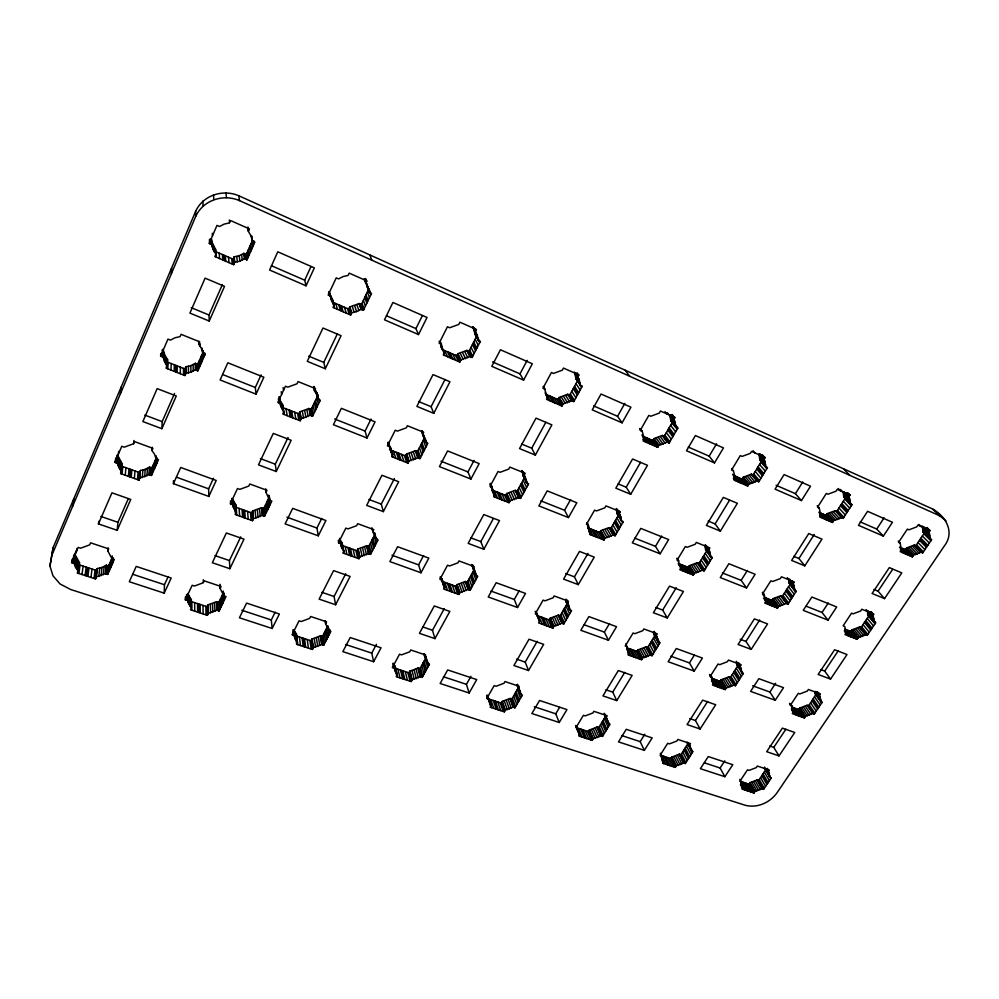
<?xml version="1.0" encoding="UTF-8"?>
<svg xmlns="http://www.w3.org/2000/svg" width="999" height="999" viewBox="0 0 999 999"><rect width="100%" height="100%" fill="white"/><g stroke="black" fill="none" stroke-linecap="round" stroke-linejoin="round"><path stroke-width="1.5" d="M187.288 600.436L187.288 594.817M219.98 584.29L220.155 588.448L223.788 595.791L226.036 596.54L219.143 610.876L216.908 610.139L208.267 613.361L207.355 615.272L190.472 609.79L191.383 607.867L188.137 602.534L187.637 593.518M185.714 599.924L185.727 597.115M186.501 600.187L186.513 594.555M185.414 374.425L185.439 367.857M185.752 373.651L185.777 367.095M185.901 373.314L185.926 366.758L190.871 365.622L195.28 363.336L197.715 364.31L197.827 370.829L195.367 369.855L190.896 372.152L185.901 373.314L184.927 375.537L166.346 368.256L166.596 365.297M187.637 600.561L185.352 599.812L185.364 596.99M820.953 701.598L814.997 693.368L814.997 691.745L820.716 699.887L820.703 701.51L822.289 702.097L814.247 714.048L812.649 713.473L805.356 716.271L804.295 717.869L792.307 713.586L793.381 711.987L791.895 706.006L790.321 703.658M184.927 375.537L185.115 368.619M817.194 505.719L819.255 508.029L820.778 515.097L819.605 516.92L832.417 522.44L833.578 520.616L841.445 517.644L843.144 518.381L851.947 504.72L846.141 498.726M183.479 374.975L183.529 368.406M180.295 373.726L180.382 367.17M850.511 504.095L843.793 497.115L843.106 491.67L849.562 498.501L850.249 503.971L851.947 504.72M177.11 372.477L177.235 365.921M173.426 483.691L180.719 467.482L216.221 480.457L208.841 496.441L173.426 483.691L173.501 480.681M175.662 371.903L175.799 365.359M174.201 371.341L174.363 364.785M865.609 634.74L858.153 637.587L857.03 639.248L850.873 631.518L851.985 629.857L859.365 627.047L865.609 634.74L867.207 635.364L875.636 622.839L874.038 622.202L867.694 614.597L867.544 611.238M171.004 370.08L171.204 363.549M874.038 622.202L873.438 617.27L869.13 611.488M164.198 593.156L171.179 578.034L136.214 566.408L129.308 581.73L164.198 593.156L164.46 584.727L168.219 576.548M166.346 368.256L167.32 365.996L167.557 359.503L164.872 355.332L163.424 350.699L162.188 350.199M167.807 368.831L168.032 362.3L184.952 368.968L185.926 366.758M171.391 273.689L171.591 268.069M166.833 367.132L166.933 364.523M167.308 362.45L167.557 359.503M167.32 365.996L165.822 363.973L166.071 357.492M898.238 541.096L900.174 543.106L901.398 549.875L900.224 551.635L912.312 556.843L913.486 555.082L921.103 552.197L922.714 552.884L931.555 539.747L924.287 532.629M161.888 428.696L176.274 395.991L157.155 388.623L142.857 421.566L161.888 428.696L162.175 421.615L174.55 393.444M165.822 363.973L164.61 361.8L164.872 355.332M164.61 361.8L163.137 357.118L163.424 350.699M163.711 359.503L163.986 353.059M162.45 351.885L162.575 349.338M162.75 356.968L163.037 350.537M156.731 463.636L157.005 457.729M161.888 356.618L162.063 352.772M929.957 539.035L922.939 532.042L922.439 526.835L929.47 533.803L929.957 539.035L931.555 539.747M154.97 467.594L155.345 460.177M163.137 357.118L160.627 356.131L160.752 353.559M155.519 466.358L156.194 455.831M161.014 356.281L161.139 353.708M154.42 468.831L154.795 461.401M153.222 471.553L153.609 464.085M151.099 475.362L151.498 467.869M120.929 470.579L120.629 473.576L138.923 480.119L139.848 478.009L149.051 474.625L151.473 475.499L151.873 468.007L155.881 458.953M152.023 474.263L152.422 466.783M150.262 475.062L150.674 467.569M151.473 475.499L158.491 459.665L156.056 458.778L154.608 454.408L151.96 450.487L152.26 447.24M149.051 474.625L149.475 467.132L151.873 468.007M149.425 474.762L149.85 467.27M146.965 475.861L147.415 468.356L149.475 467.132M144.718 476.848L145.192 469.33L147.415 468.356M142.333 477.572L142.845 470.042L145.192 469.33M139.385 479.058L139.922 471.528M139.698 478.334L140.384 470.479L142.845 470.042M138.923 480.119L140.384 470.479M139.061 479.782L139.61 472.24M137.5 479.607L138.062 472.065M134.365 478.484L134.965 470.954M120.629 473.576L121.553 471.453L118.844 467.557L117.333 463.199L114.86 462.312L121.778 446.253L124.263 447.165L133.579 443.743L133.978 440.509M131.231 477.372L131.856 469.83M129.795 476.86L130.444 469.33M128.371 476.348L129.033 468.818M125.225 475.224L125.924 467.694M122.065 474.1L122.802 466.583M98.776 521.266L98.451 523.926L117.183 530.307L117.944 522.315L128.334 498.651M77.997 569.942L77.46 573.051L95.467 578.908L96.341 576.91L105.295 573.588L107.692 574.375L114.311 559.403L111.913 558.616L112.188 555.869M111.513 565.734L112.338 557.454L108.554 566.021L107.692 574.375M121.091 472.515L121.841 465.01M121.416 471.79L122.153 464.298M112.65 563.161L113.199 557.654M121.553 471.453L122.29 463.961L117.732 455.631L116.945 463.061M120.055 469.58L120.817 462.1M110.477 568.081L111.314 559.777M110.989 566.908L111.826 558.616M118.844 467.557L119.605 460.102M108.204 573.214L109.066 564.86M109.341 570.641L110.19 562.325M106.493 573.988L107.368 565.634M117.919 465.422L118.706 457.979M107.318 574.25L108.179 565.896M105.295 573.588L106.194 565.247L108.554 566.021M111.913 558.616L107.78 550.899L108.217 547.864M105.669 573.713L106.556 565.359M117.333 463.199L118.119 455.781M118.307 454.308L118.619 451.361M116.096 462.762L116.895 455.332M115.247 462.45L115.734 457.992M103.272 574.787L104.183 566.421L106.194 565.247M101.086 575.749L102.023 567.382L104.183 566.421M120.355 393.918L121.129 387.113M98.764 576.46L99.725 568.081L102.023 567.382M95.467 578.908L96.453 570.504L97.328 568.518L99.725 568.081M95.604 578.596L96.591 570.192M95.904 577.909L97.19 568.831M96.341 576.91L97.328 568.518M94.056 578.446L95.08 570.042M90.984 577.447L92.02 569.043M87.887 576.448L88.973 568.044M86.488 575.986L87.575 567.594M85.077 575.536L86.189 567.132M81.98 574.525L83.129 566.133M77.897 572.052L79.083 563.673M78.197 571.366L79.52 562.674L75.312 555.057L74.113 554.657M78.871 573.513L80.057 565.134M78.397 567.157L78.796 564.36M77.46 573.051L78.334 571.053L76.836 569.305L78.047 560.951M76.836 569.305L75.612 567.432L76.836 559.09M75.412 553.821L75.824 551.073M75.612 567.432L74.076 563.374L75.312 555.057M76.536 551.211L76.948 548.463M74.688 565.446L75.924 557.117M72.865 562.974L73.689 556.031M74.388 556.181L74.8 553.434M73.701 563.249L74.937 554.932M74.076 563.374L71.641 562.574L72.065 559.802M72.028 562.699L72.652 558.541M72.465 506.743L73.751 498.888M49.95 566.033L53.159 547.464L195.629 211.376C202.959 195.217 222.927 188.873 238.848 195.792L932.454 508.928C945.653 516.083 955.044 532.092 944.505 545.716L776.71 793.231C769.617 802.771 757.167 808.303 745.404 805.319L70.654 589.51L60.102 583.99L52.984 575.811L49.95 566.033L53.159 547.464M51.661 555.744L195.717 216.383C203.159 200.05 223.351 193.631 239.473 200.612L939.609 515.759L946.016 520.854M71.641 562.574L78.184 547.402L80.619 548.214L89.698 544.855L90.584 542.819L108.679 548.876L107.78 550.899M160.627 356.131L167.957 339.098L170.479 340.11L175 337.774L180.07 336.626L181.069 334.328L199.738 341.87L198.739 344.143L201.386 348.389L202.785 353.059L205.257 354.058L197.827 370.829M79.52 562.674L78.659 564.672L96.453 570.504M122.29 463.961L121.379 466.071L139.46 472.564M210.19 238.736L211.451 239.285C211.838 244.942 217.245 248.564 215.709 254.52M98.451 523.926L111.95 492.819L130.769 499.425L117.183 530.307M133.579 443.743L134.515 441.583L152.897 448.339L151.96 450.487M215.534 248.763L215.871 254.146L214.835 256.531L233.704 264.66L234.74 262.287L234.191 256.843L239.261 255.719L243.806 253.359L246.278 254.445L246.978 259.852L244.468 258.766L239.872 261.151L234.74 262.287M233.704 264.66L233.167 259.191L234.191 256.843M209.253 321.054L224.513 286.363L205.082 278.147L189.922 313.099L209.253 321.054L209.003 315.01L222.278 284.79M246.978 259.852L254.857 242.045L252.347 240.946L250.999 235.914L248.364 231.331L249.425 228.921L230.457 220.517L229.408 222.952L224.201 224.088L219.543 226.511L216.983 225.387L209.178 243.469L211.738 244.568L213.162 249.6L215.871 254.146M197.715 364.31L203.209 351.86M246.278 254.445L252.11 241.246L252.872 246.516M208.841 496.441L208.616 488.836L213.486 478.271M256.056 394.155L263.861 377.235L227.834 362.787L220.117 379.957L256.056 394.155L255.294 387.487L261.089 374.912M306.069 285.814L314.348 267.882L277.784 251.798L269.593 270.005L306.069 285.814L304.707 280.195L310.989 266.546M185.352 599.812L192.17 585.277L194.455 586.038L203.209 582.779L204.133 580.831L221.079 586.5L220.155 588.448M191.209 599.675L188.137 594.08L188.137 602.534M253.446 518.681L262.312 515.384L264.585 516.208L263.761 508.516L261.513 507.704L252.735 510.951L253.446 518.681L252.485 520.691L235.364 514.572L236.326 512.549L233.104 506.818L232.617 499.163L235.801 504.845L235.839 513.561M282.255 406.069L282.754 405.007L280.369 401.049L279.158 396.653L280.644 405.644L283.816 411.8L282.804 413.948L300.162 420.754L301.174 418.618L299.925 411.788L308.941 408.479L311.213 409.378L312.587 416.183L310.289 415.272L301.174 418.618M329.333 292.794L332.43 299.375L333.928 305.507M332.43 299.375L334.103 305.145L333.029 307.43L350.624 314.997L351.698 312.737L349.837 306.905L359.091 303.534L361.401 304.533L363.386 310.339L361.051 309.328L359.091 303.534M207.355 615.272L207.155 606.755L208.054 604.857L216.608 601.673L218.818 602.397L219.143 610.876M252.735 510.951L251.785 512.949L234.852 506.868M300.162 420.754L298.926 413.898L299.925 411.788M350.624 314.997L348.776 309.141L349.837 306.905M229.882 568.718L243.993 539.16L226.361 532.979L212.337 562.737L229.882 568.718L229.433 560.576L240.734 536.85M276.261 471.528L291.171 440.284L273.301 433.391L258.466 464.86L276.261 471.528L275.299 464.21L288.037 437.475M325.312 368.756L341.084 335.689L322.977 328.022L307.267 361.338L325.312 368.756L323.776 362.387L337.412 333.728M264.585 516.208L271.853 501.061L269.58 500.237L265.996 492.357L266.983 490.309L249.787 483.978L248.813 486.051L239.822 489.373L237.5 488.523L230.307 503.871L232.63 504.707L233.104 506.818M312.587 416.183L320.279 400.174L317.969 399.25L316.82 394.805L314.46 390.784L315.497 388.623L298.064 381.581L297.04 383.766L287.799 387.15L285.452 386.213L277.834 402.447L280.182 403.371L280.644 405.644M363.386 310.339L371.528 293.369L369.193 292.345L368.094 287.587L365.771 283.254L366.858 280.956L349.2 273.127L348.102 275.437L343.132 276.561L338.611 278.896L336.226 277.847L328.159 295.055L330.544 296.091L331.705 300.849L334.103 305.145M218.818 602.397L222.752 594.193L223.127 602.597M263.761 508.516L269.143 497.265M311.213 409.378L318.219 394.755M361.401 304.533L368.806 289.061L370.891 294.705M272.165 628.496L279.383 613.998L246.578 603.096L239.423 617.782L272.165 628.496L271.303 619.979L275.2 612.125M318.306 535.826L325.924 520.529L292.682 508.379L285.127 523.888L318.306 535.826L316.933 528.046L321.728 518.394M367.02 437.999L375.062 421.84L341.383 408.329L333.404 424.712L367.02 437.999L365.085 431.068L371.041 419.056M418.519 334.565L384.478 319.805L392.919 302.46L427.035 317.47L418.519 334.565L415.946 328.596L422.415 315.559M313.336 647.589L321.69 644.455L323.788 645.142L322.415 636.575L320.329 635.888L312.063 638.998L313.336 647.589L312.387 649.425L296.528 644.268L297.465 642.419L295.279 639.148L294.181 630.581L296.353 633.841L297.327 642.707M341.72 544.143L342.207 543.181L340.047 539.685L341.658 547.527L343.831 551.036L342.844 552.984L358.903 558.716L359.89 556.793L358.104 548.913L366.583 545.754L368.693 546.515L370.579 554.358L368.456 553.596L359.89 556.793M390.035 448.601L390.547 447.589L388.424 443.831M441.058 347.714L441.608 346.641L444.43 352.747L443.331 354.92L459.777 362L460.876 359.84L457.879 353.683L466.808 350.399L468.968 351.348L472.077 357.467L480.419 341.283L478.234 340.322L475.037 334.353L473.301 327.772L477.372 335.801L478.234 340.322M390.547 447.589L392.744 454.62L391.708 456.68L407.954 463.049L409.003 461.014L406.643 453.946L415.334 450.724L417.47 451.573L419.942 458.603L417.782 457.754L415.334 450.724M312.387 649.425L311.139 640.809L312.063 638.998M358.903 558.716L357.13 550.824L358.104 548.913M407.954 463.049L405.606 455.969L406.643 453.946M459.777 362L456.793 355.819L457.879 353.683M335.602 604.757L350.137 576.411L333.591 570.616L319.131 599.138L335.602 604.757L334.078 596.49L345.716 573.726M383.354 511.625L398.688 481.73L381.955 475.274L366.683 505.382L383.354 511.625L381.293 504.12L394.393 478.521M433.766 413.336L416.895 406.393L433.029 374.575L449.975 381.743L433.766 413.336L431.106 406.693L445.03 379.47M323.788 645.142L330.881 631.38L328.771 630.681L325.599 623.676L326.548 621.815L310.627 616.483L309.678 618.356L301.223 621.528L299.076 620.804L292.045 634.74L294.181 635.451L295.279 639.148M370.579 554.358L378.059 539.86L375.924 539.073L372.814 531.58L373.826 529.62L357.704 523.688L356.705 525.661L348.039 528.883L345.866 528.096L338.449 542.794L340.609 543.568L341.658 547.527M419.942 458.603L427.834 443.294L425.674 442.432L422.652 434.39L423.713 432.317L407.405 425.736L406.343 427.822L397.452 431.106L395.242 430.232L387.412 445.754L389.61 446.615L392.744 454.62M476.486 333.678L475.312 331.693L476.436 329.508L459.94 322.19L458.816 324.4L449.675 327.759L447.452 326.773L439.16 343.194L441.383 344.156L442.32 348.676L444.43 352.747M322.415 636.575L327.672 626.348L329.108 634.827M368.693 546.515L374.225 535.739L376.186 543.493M417.47 451.573L424.65 437.587L427.222 444.493M468.968 351.348L476.56 336.563L479.77 342.545M373.626 661.713L381.044 647.789L350.199 637.537L342.832 651.635L373.626 661.713L371.778 653.121L376.448 644.318M421.004 572.777L428.821 558.116L397.614 546.715L389.86 561.575L421.004 572.777L418.618 564.872L423.539 555.606M470.929 479.058L439.435 466.608L447.614 450.936L479.17 463.586L470.929 479.058L467.957 471.915L474.063 460.414M523.626 380.132L491.783 366.333L500.437 349.762L532.33 363.798L523.626 380.132L520.004 373.863L527.16 360.377M396.74 675.799L394.056 664.772L395.154 666.258L397.44 677.06M441.658 580.119L442.157 579.183L441.071 577.584M395.154 666.258L397.227 674.912L396.266 676.685L411.188 681.543L412.15 679.77L409.952 671.116L417.957 668.094L419.917 668.743L422.215 677.372L420.229 676.723L412.15 679.77M442.157 579.183L444.755 587.175L443.743 589.035L458.841 594.43L459.852 592.582L457.105 584.577L465.297 581.505L467.282 582.217L470.129 590.184L468.131 589.472L459.852 592.582M490.796 485.589L494.83 494.755L493.756 496.715L509.003 502.697L510.077 500.749L518.556 497.577L520.579 498.389L528.646 483.716L526.61 482.904L523.101 475.799L522.365 471.803M543.518 386.576L547.639 397.265L546.515 399.338L561.913 405.969L563.049 403.908L571.74 400.686L573.788 401.573L582.292 386.089L580.244 385.189L578.808 378.883L574.425 372.053M411.188 681.543L409.003 672.864L409.952 671.116M458.841 594.43L456.106 586.413L457.105 584.577M509.003 502.697L505.694 495.429L506.743 493.481L515.134 490.359L517.145 491.146L520.579 498.389M561.913 405.969L557.942 399.525L559.053 397.477L567.669 394.293L569.692 395.179L573.788 401.573M434.952 638.623L449.837 611.413L434.29 605.956L419.455 633.341L434.952 638.623L432.492 630.269L444.268 608.666M483.841 549.263L468.181 543.394L483.803 514.547L499.512 520.591L483.841 549.263L480.819 541.595L493.356 518.581M535.352 455.094L519.53 448.588L536.026 418.144L551.885 424.862L535.352 455.094L531.718 448.214L545.816 422.327M422.215 677.372L429.483 664.148L427.497 663.486L424.725 656.793L425.699 655.007L410.726 649.987L409.752 651.798L401.573 654.869L399.55 654.195L392.332 667.594L394.355 668.244L397.227 674.912M577.759 377.01L578.908 374.912L563.461 368.069L562.312 370.179L553.508 373.426L551.423 372.515L542.957 388.211L545.042 389.111M419.917 668.743L425.299 658.903L427.659 667.469M467.282 582.217L474.25 569.492M517.145 491.146L525.112 476.61M569.692 395.179L578.084 379.832M470.129 590.184L477.772 576.273L475.774 575.536L471.628 564.485M469.155 692.994L476.735 679.595L447.677 669.942L440.147 683.491L469.155 692.994L466.433 684.34L470.929 676.36M517.532 607.517L488.236 596.977L496.166 582.717L525.511 593.431L517.532 607.517L514.273 599.487L519.28 590.596M568.443 517.582L538.861 505.894L547.215 490.871L576.835 502.759L568.443 517.582L564.572 510.264L570.604 499.575M622.09 422.827L592.232 409.877L601.048 394.031L630.943 407.192L622.09 422.827L617.557 416.308L624.837 403.384M488.136 697.09L491.196 705.519L490.209 707.23L504.295 711.8L505.269 710.102L513.099 707.13L514.972 707.742L522.377 695.017L520.504 694.392L517.032 685.139M535.826 611.563L539.685 621.153L538.648 622.951L552.859 628.034L553.896 626.248L561.9 623.226L563.786 623.9L571.578 610.526L569.68 609.84L565.759 600.049L569.68 609.84M587.637 526.548L590.684 532.43L589.597 534.328L603.933 539.947L605.019 538.074L613.211 534.989L615.122 535.739L623.314 521.678L621.403 520.904L617.045 513.636L616.483 509.815L620.841 517.07L621.403 520.904M504.295 711.8L501.273 703.084L502.247 701.398L509.989 698.463L511.85 699.075L514.972 707.742M552.859 628.034L549.288 619.917L550.312 618.144L558.241 615.159L560.114 615.834L563.786 623.9M603.933 539.947L599.762 532.517L600.836 530.656L608.953 527.609L610.839 528.359L615.122 535.739M669.155 442.932L667.245 442.107L658.841 445.242L657.692 447.215L652.859 440.534L653.995 438.586L662.312 435.477L664.21 436.313L669.155 442.932L677.797 428.109L675.262 424.862M528.508 670.516L513.898 665.534L529.033 639.21L543.668 644.343L528.508 670.516L525.212 662.087L537.212 641.308M578.296 584.627L563.573 579.12L579.482 551.423L594.255 557.117L578.296 584.627L574.437 576.848L587.949 553.446M630.694 494.28L615.834 488.174L632.592 459.003L647.489 465.309L630.694 494.28L626.198 487.212L640.521 462.4M511.85 699.075L519.093 686.276L504.97 681.543L503.983 683.279L496.066 686.276L494.155 685.639L486.788 698.513L488.698 699.138L491.196 705.519M560.114 615.834L567.207 603.596L570.966 611.575M610.839 528.359L618.294 515.496M664.21 436.313L672.739 421.603L670.829 420.766L669.68 414.81L674.712 421.253L675.873 427.26L677.797 428.109M674.712 421.253L673.776 419.468L674.949 417.457L660.451 411.039L659.29 413.062L650.786 416.233L648.838 415.372L640.234 430.394L642.182 431.243L644.38 438.998L643.244 440.996L657.692 447.215M559.24 722.489L531.868 713.523L539.547 700.474L566.957 709.59L559.24 722.489L555.756 713.798L559.565 707.392M608.441 640.234L580.831 630.294L588.898 616.595L616.545 626.698L608.441 640.234L604.395 632.117L609.49 623.576M660.139 553.808L632.305 542.819L640.784 528.396L668.656 539.572L660.139 553.808L655.469 546.353L661.588 536.076M714.522 462.899L686.475 450.736L695.404 435.564L723.476 447.914L714.522 462.899L709.178 456.168L716.558 443.781M576.735 726.922L579.87 734.402L578.871 736.038L592.17 740.371L593.169 738.736L600.749 735.838L602.522 736.413L610.039 724.15L608.279 723.563L604.632 715.047M627.022 649.1L629.133 653.184L628.084 654.907L641.483 659.69L642.532 657.979L650.287 655.032L652.072 655.681L659.964 642.807L658.179 642.157L653.696 634.115L653.583 632.355L658.079 640.396L658.179 642.157M677.297 558.453L680.868 567.882L679.757 569.705L693.269 574.999L694.367 573.201L702.297 570.204L704.095 570.904L712.387 557.392L710.601 556.668L709.577 551.286L705.319 544.792M731.593 468.543L733.416 470.804L735.264 478.196L734.103 480.107L747.689 485.964L748.85 484.065L756.98 481.019L758.778 481.793L767.507 467.582L765.709 466.783L759.914 460.089L759.003 454.395L764.797 461.051L765.709 466.783M606.118 715.534L598.676 727.722L596.915 727.147L589.41 730.007L588.423 731.63L578.533 728.396L582.205 737.125M641.483 659.69L637.175 651.51L638.211 649.812L645.891 646.902L647.664 647.539L652.072 655.681M693.269 574.999L688.348 567.444L689.435 565.646L697.29 562.687L699.063 563.386L706.618 551.023M747.689 485.964L742.107 479.095L743.256 477.222L751.298 474.2L753.084 474.987L761.7 460.876M616.745 700.586L602.959 695.891L618.331 670.554L632.142 675.399L616.745 700.586L612.724 692.12L624.737 672.377M667.27 617.944L653.383 612.749L669.53 586.138L683.441 591.495L667.27 617.944L662.662 610.077L676.248 587.749M720.354 531.131L706.368 525.387L723.338 497.39L737.362 503.321L720.354 531.131L715.109 523.913L729.495 500.262M647.664 647.539L654.857 635.764M708.728 549.7L709.839 547.877L696.315 542.407L695.204 544.255L687.175 547.277L685.339 546.54L677.072 560.227L678.895 560.951M764.797 461.051L763.96 459.353L765.134 457.43L751.523 451.398L750.349 453.334L742.12 456.406L740.284 455.594L731.58 470.005L733.416 470.804M644.355 750.349L618.481 741.882L626.261 729.307L652.172 737.924L644.355 750.349L640.184 741.645L644.817 734.24M694.205 671.091L668.144 661.713L676.311 648.526L702.409 658.054L694.205 671.091L689.46 662.924L694.33 655.157M746.515 587.936L720.279 577.572L728.858 563.723L755.119 574.25L746.515 587.936L741.146 580.369L747.339 570.491M801.448 500.586L775.062 489.148L784.09 474.575L810.501 486.201L801.448 500.586L795.416 493.681L802.734 482.005M660.601 755.456L663.686 761.7L662.674 763.286L675.249 767.369L676.261 765.796L683.616 762.974L685.289 763.523L692.906 751.698L691.233 751.136L688.311 742.544M713.561 683.403L712.499 685.077L725.162 689.597L726.223 687.949L733.741 685.077L735.426 685.676L743.406 673.276L741.72 672.664L740.034 666.408L741.121 664.735L728.433 660.064L727.359 661.75L719.755 664.647L718.044 664.023L710.089 676.56L711.788 677.172L713.561 683.403L711.463 679.894M762.637 592.494L764.21 594.667L765.858 601.298L764.747 603.046L777.484 608.041L778.596 606.306L786.288 603.396L787.974 604.058L796.353 591.058L794.667 590.372L793.868 585.227L789.809 579.432M675.249 767.369L670.853 758.628L671.852 757.067L679.145 754.27L680.806 754.819L685.289 763.523M725.162 689.597L720.204 681.368L721.241 679.72L728.696 676.885L730.369 677.484L735.426 685.676M777.484 608.041L771.915 600.387L773.014 598.663L780.631 595.779L782.304 596.44L787.974 604.058M832.417 522.44L826.173 515.422L827.322 513.611L835.114 510.676L836.8 511.413L843.144 518.381M700.124 729.008L687.087 724.562L702.647 700.149L715.696 704.732L700.124 729.008L695.441 720.516L707.604 701.473M751.211 649.387L738.099 644.48L754.42 618.856L767.557 623.925L751.211 649.387L745.953 641.433L759.677 619.942M804.819 565.846L791.633 560.427L808.765 533.528L821.977 539.123L804.819 565.846L798.913 558.503L814.247 534.502M680.806 754.819L687.749 743.98M730.369 677.484L737.637 666.146M782.304 596.44L790.584 583.528L788.898 582.854L788.623 579.358M836.8 511.413L845.491 497.852M793.106 583.716L794.23 581.955L781.468 576.798L780.344 578.571L772.564 581.518L770.841 580.831L762.487 593.993L764.21 594.667M849.562 498.501L848.813 496.878L849.999 495.029L848.151 493.081M724.887 776.71L700.386 768.693L708.266 756.568L732.791 764.722L724.887 776.71L720.104 768.006L724.799 760.851M775.249 700.262L750.611 691.383L758.865 678.683L783.528 687.687L775.249 700.262L769.892 692.045L775.624 683.304M828.009 620.142L803.246 610.352L811.9 597.027L836.687 606.967L828.009 620.142L822.04 612.474L828.283 602.971M883.366 536.101L858.478 525.312L867.569 511.313L892.469 522.277L883.366 536.101L876.722 529.058L884.078 517.832M743.031 787.537L742.007 789.073L753.933 792.944L754.944 791.42L762.087 788.673L763.673 789.185L771.365 777.771L769.779 777.234L768.256 771.578L769.292 770.042L757.354 766.046L756.318 767.594L749.1 770.366L747.489 769.829L739.822 781.38L741.433 781.905L743.031 787.537L740.883 783.79M872.751 615.821L873.888 614.123L861.837 609.253L860.701 610.963L853.158 613.836L851.535 613.174L843.119 625.849L844.742 626.498L846.116 632.854L844.992 634.527L857.03 639.248M753.933 792.944L748.95 784.215L749.962 782.692L757.042 779.969L758.616 780.494L763.673 789.185M804.295 717.869L798.75 709.602L799.812 708.029L807.042 705.257L808.616 705.818L814.247 714.048M912.312 556.843L905.494 549.7L906.655 547.964L914.197 545.092L915.796 545.791L924.525 532.742L922.939 532.042M779.02 755.906L766.683 751.698L782.379 728.134L794.742 732.467L779.02 755.906L773.763 747.389L785.851 729.282M830.544 679.095L818.144 674.45L834.59 649.762L847.015 654.545L830.544 679.095L824.699 671.091L838.411 650.561M884.54 598.613L872.09 593.493L889.335 567.607L901.797 572.889L884.54 598.613L878.046 591.171L892.544 569.455M758.616 780.494L765.621 770.029M808.616 705.818L816.32 693.855M867.207 635.364L860.951 627.672L869.292 615.234L867.694 614.597M929.47 533.803L928.808 532.255L929.994 530.481L926.985 527.497M351.698 312.737L356.606 311.613L361.051 309.328M460.876 359.84L469.892 356.518L472.077 357.467M409.003 461.014L417.782 457.754M207.155 606.755L191.758 601.71L191.796 610.227M296.666 636.076L311.139 640.809M395.367 668.406L409.003 672.864M488.411 698.875L501.273 703.084M661.5 755.569L670.853 758.628M748.95 784.215L742.12 781.967L747.052 790.709M579.87 734.402L577.697 728.283L575.911 727.697L583.404 715.296L585.202 715.896L592.869 712.974L593.881 711.313L607.205 715.771L606.193 717.432L608.279 723.563M132.817 574.3L164.46 584.727M241.833 610.252L271.303 619.979M345.642 644.492L371.778 653.121M443.431 676.748L466.433 684.34M534.315 706.73L555.756 713.798M621.64 735.526L640.184 741.645M704.37 762.824L720.104 768.006M517.32 685.814L518.244 686.126M686.937 742.594L692.319 752.622M764.622 767.082L764.647 768.606L765.971 769.055M100.862 516.446L117.944 522.315M214.972 555.606L229.433 560.576M321.853 592.295L334.078 596.49M422.727 626.91L432.492 630.269M516.533 659.115L525.212 662.087M605.881 689.772L612.724 692.12M689.697 718.543L695.441 720.516M769.68 745.991L773.763 747.389M539.685 621.153L537.275 614.36L535.352 613.661L543.094 600.124L545.017 600.824L553.121 597.777L554.17 595.953L568.419 601.198L567.37 603.009L569.505 607.991M629.133 653.184L627.06 646.678L625.249 646.028L633.116 633.004L634.927 633.666L642.769 630.694L643.831 628.945L657.267 633.878L656.206 635.626L658.079 640.396M791.895 706.006L790.271 705.419L798.301 693.331L799.924 693.918L807.292 691.096L808.378 689.472L820.379 693.893L819.292 695.504L820.716 699.887M341.233 545.117L357.13 550.824M442.332 581.455L456.106 586.413M549.288 619.917L538.736 616.121L542.22 624.225M637.175 651.51L627.222 647.939L631.443 656.106M720.204 681.368L712.949 678.758L717.856 686.987M798.75 709.602L791.882 707.142L797.377 715.396M176.511 477.21L208.616 488.836M286.95 517.195L316.933 528.046M391.983 555.219L418.618 564.872M491.033 591.083L514.273 599.487M584.215 624.825L604.395 632.117M670.791 656.168L689.46 662.924M752.634 685.789L769.892 692.045M473.164 567.794L472.602 565.771M565.933 601.873L566.87 602.222M653.696 634.115L654.582 634.44M741.67 670.978L736.538 662.874L736.85 664.66M737.999 665.084L742.557 672.976M814.997 693.368L821.503 701.798M144.818 415.084L162.175 421.615M260.414 458.603L275.299 464.21M368.918 499.463L381.293 504.12M470.941 537.887L480.819 541.595M565.671 573.551L574.437 576.848M655.781 607.479L662.662 610.077M740.172 639.26L745.953 641.433M820.604 669.542L824.699 671.091M281.755 407.13L298.926 413.898M389.523 449.625L405.606 455.969M505.694 495.429L491.77 489.935L494.955 497.19M599.762 532.517L589.11 528.321L593.194 535.739M678.309 563.486L688.348 567.444M771.915 600.387L764.61 597.514L770.142 605.157M850.873 631.518L844.904 629.17L851.023 636.9M492.919 491.158L492.12 487.137L490.059 486.326L498.076 471.466L500.137 472.29L508.728 469.093L509.815 467.095L525.112 473.264L524.025 475.249L526.61 482.904M590.684 532.43L588.374 525.174L586.438 524.413L594.592 510.152L596.528 510.939L604.832 507.829L605.931 505.906L620.304 511.713L619.193 513.611L620.841 517.07M859.365 627.047L860.951 627.672M222.59 374.5L255.294 387.487M334.715 419.006L365.085 431.068M441.021 461.213L467.957 471.915M540.846 500.849L564.572 510.264M634.777 538.136L655.469 546.353M722.352 572.902L741.146 580.369M806.131 606.168L822.04 612.474M422.814 433.404L423.126 435.527L424.2 435.964M523.101 475.799L524.8 476.486M617.045 513.636L617.981 514.01M710.189 552.996L705.069 545.604L705.481 549.263L706.992 549.862M191.259 307.68L209.003 315.01M308.679 356.144L323.776 362.387M418.581 401.511L431.106 406.693M521.74 444.093L531.718 448.214M618.169 483.903L626.198 487.212M708.166 521.053L715.109 523.913M793.681 556.343L798.913 558.503M873.925 589.472L878.046 591.171M233.167 259.191L215.971 251.76L216.308 257.168M332.742 302.222L348.776 309.141M441.795 349.338L456.793 355.819M557.942 399.525L546.515 394.593L550.374 401.011M652.859 440.534L644.592 436.963L649.362 443.618M742.107 479.095L734.327 475.736L739.847 482.579M826.173 515.422L818.83 512.25L825.024 519.255M905.494 549.7L899.5 547.115L906.28 554.245M271.416 265.709L304.707 280.195M386.476 315.771L415.946 328.596M492.582 361.938L520.004 373.863M593.606 405.881L617.557 416.308M688.323 447.09L709.178 456.168M776.123 485.289L795.416 493.681M860.251 521.89L876.722 529.058M819.255 508.029L817.532 507.28L826.31 493.444L828.034 494.205L835.988 491.208L837.174 489.348L849.999 495.029M900.174 543.106L898.538 542.407L907.367 529.108L909.003 529.82L916.707 526.898L917.906 525.112L929.994 530.481M366.745 284.328L367.12 286.725L368.281 287.237M475.037 334.353L476.123 334.827M578.808 378.883L574.625 372.677L576.061 378.933L577.072 379.383M759.914 460.089L760.801 460.477M843.793 497.115L844.642 497.477M932.454 508.928L939.609 515.759M926.797 527.772L929.807 530.756M926.385 528.384L929.407 531.368M923.975 527.01L928.995 531.98M923.788 527.285L928.808 532.255M921.965 525.824L923.963 527.797M918.943 524.475L920.941 526.461M922.851 528.483L929.882 535.464M923.026 530.232L930.044 537.212M923.188 532.155L930.756 539.398M923.85 533.766L930.868 540.771M922.339 536.013L929.345 543.044M920.841 538.261L927.821 545.304M920.154 539.273L927.122 546.328M919.467 540.297L926.435 547.352M917.969 542.532L924.924 549.612M843.343 468.706L849.862 475.362M916.47 544.767L923.401 551.86M915.546 545.679L922.714 552.884M914.997 545.442L921.915 552.547M914.447 545.204L921.365 552.297M914.197 545.092L921.103 552.197M912.387 546.128L919.28 553.246M910.501 546.965L917.382 554.083M908.578 547.577L915.434 554.695M906.655 547.964L913.486 555.082M906.468 548.226L913.311 555.357M906.068 548.826L912.899 555.968M905.668 549.425L912.499 556.568M904.557 549.3L911.375 556.431M902.497 548.401L909.302 555.544M900.436 547.514L907.229 554.645M847.164 492.644L849.812 495.317M900.499 548.738L905.344 553.833M846.64 493.031L849.412 495.954M900.361 549.887L903.258 552.947M845.316 492.694L849 496.59M844.205 492.007L848.813 496.878M840.471 489.485L842.607 491.758M843.593 493.394L850.049 500.237M838.261 488.511L840.396 490.771M843.83 495.217L850.274 502.072M844.804 498.913L851.26 505.794M843.306 501.248L849.737 508.154M841.82 503.583L848.226 510.501M841.133 504.645L847.539 511.563M840.459 505.706L846.852 512.637M838.96 508.029L845.341 514.985M837.474 510.352L843.83 517.32M836.538 511.301L842.881 518.269M835.951 511.038L842.294 518.019M835.114 510.676L841.72 517.769M833.253 511.75L839.572 518.731M831.318 512.599L837.612 519.592M829.332 513.224L835.614 520.229M827.322 513.611L833.578 520.616M827.147 513.898L833.403 520.904M826.747 514.522L833.004 521.528M826.348 515.147L832.604 522.152M825.174 514.997L831.418 522.015M823.001 514.06L829.22 521.066M820.816 513.111L827.022 520.117M819.829 512.687L826.023 519.692M819.729 514.81L822.826 518.306M763.024 455.519L764.959 457.729M762.15 454.745L764.073 456.955M761.65 455.069L764.547 458.391M759.814 453.721L761.75 455.919M760.276 454.62L764.148 459.053M759.14 453.808L763.96 459.353M759.565 456.206L765.371 462.874M759.877 458.104L765.671 464.797M753.021 450.699L754.932 452.909M761.775 461.6L766.608 467.182M760.189 460.214L765.983 466.908M761.026 461.975L766.82 468.693M759.54 464.41L765.321 471.141M758.054 466.845L763.823 473.588M757.379 467.944L763.136 474.7M756.705 469.043L762.449 475.811M755.232 471.466L760.951 478.259M871.128 611.588L872.951 613.748M870.591 611.725L873.313 614.972M870.204 612.312L872.926 615.546M753.758 473.888L759.465 480.694M867.994 610.776L873.438 617.27M866.071 609.54L873.888 618.831M752.809 474.862L758.778 481.793M752.185 474.587L757.879 481.406M867.744 612.887L874.088 620.479M871.103 617.407L875.636 622.839M751.573 474.325L757.254 481.143M871.752 618.393L875.386 622.739M751.298 474.2L756.98 481.019M867.944 614.697L874.837 622.514M868.631 616.208L874.974 623.826M749.387 475.312L755.044 482.13M867.194 618.356L873.526 625.986M747.389 476.186L753.034 483.017M865.758 620.491L872.065 628.134M865.109 621.465L871.415 629.12M745.329 476.823L750.961 483.666M864.46 622.439L870.753 630.094M743.256 477.222L748.85 484.065M743.069 477.51L748.676 484.365M863.036 624.575L869.305 632.242M742.682 478.159L748.276 485.014M742.282 478.808L747.876 485.664M861.6 626.71L867.856 634.39M741.058 478.646L746.64 485.502M860.701 627.572L866.957 635.277M738.748 477.647L744.305 484.503M860.164 627.36L866.408 635.052M859.615 627.147L865.858 634.84M736.438 476.648L741.97 483.504M735.376 476.198L740.908 483.041M857.604 628.046L863.823 635.751M732.567 474.25L734.402 476.523M733.428 475.924L735.264 478.196M733.84 477.023L737.512 481.58M855.756 628.858L861.962 636.575M733.341 478.284L735.164 480.569M853.883 629.47L860.064 637.187M851.985 629.857L858.153 637.587M851.81 630.119L857.979 637.849M851.423 630.694L857.592 638.423M851.048 631.256L857.204 638.998M849.949 631.156L856.093 638.885M847.889 630.344L854.033 638.074M845.841 629.532L851.96 637.262M844.842 629.907L850.087 636.525M844.367 630.644L846.116 632.854M844.53 631.306L848.014 635.714M672.24 414.56L674.762 417.782M672.14 414.822L673.813 416.97M671.84 415.247L674.362 418.469M670.604 414.872L673.963 419.155M670.429 415.184L673.776 419.468M667.182 412.624L668.855 414.76M670.341 416.708L675.386 423.164M670.729 418.693L675.774 425.174M664.922 411.625L666.583 413.761M673.276 422.565L677.497 427.972M674.313 424.438L676.835 427.684M671.128 420.904L676.173 427.397M670.829 420.766L675.873 427.26M672.065 422.764L677.122 429.27M792.02 580.694L793.668 582.829M791.633 581.306L793.281 583.441M670.591 425.299L675.624 431.83M788.923 578.808L793.868 585.227M787.224 577.659L794.392 586.863M788.885 581.068L794.655 588.586M791.146 584.502L793.88 587.824M792.207 586.413L795.504 590.709M788.898 582.854L794.929 590.484M789.934 584.54L795.704 592.07M625.049 370.142L629.732 376.273M669.13 427.822L674.138 434.378M668.468 428.971L673.463 435.539M788.498 586.763L794.255 594.318M667.794 430.119L672.789 436.7M787.075 588.985L792.819 596.553M786.438 589.997L792.157 597.564M666.333 432.642L671.316 439.235M785.788 591.008L791.508 598.588M784.365 593.219L790.072 600.811M664.872 435.164L669.829 441.783M663.91 436.176L668.855 442.807M782.954 595.441L788.636 603.046M663.261 435.889L668.206 442.52M662.612 435.614L667.544 442.232M662.312 435.477L667.245 442.107M782.042 596.341L787.712 603.958M781.468 596.116L787.137 603.721M780.631 595.779L786.55 603.496M660.351 436.625L665.259 443.256M778.808 596.815L784.452 604.445M776.922 597.652L782.554 605.282M658.291 437.525L663.186 444.168M774.974 598.264L780.581 605.906M656.168 438.186L661.038 444.842M773.014 598.663L778.596 606.306M772.839 598.938L778.421 606.58M772.464 599.525L778.046 607.18M772.077 600.124L777.659 607.779M653.995 438.586L658.841 445.242M653.821 438.886L658.666 445.542M770.928 599.999L776.498 607.654M653.433 439.56L658.266 446.228M768.755 599.15L774.312 606.793M653.034 440.234L657.879 446.903M762.374 592.395L763.948 594.555M766.595 598.289L772.127 605.943M651.748 440.059L656.568 446.728M765.609 597.902L771.128 605.556M762.674 594.293L764.247 596.465M649.288 438.998L654.095 445.666M763.511 598.026L765.858 601.298M764.797 599.924L767.944 604.295M640.621 429.046L642.182 431.243M640.309 428.921L641.882 431.106M646.84 437.937L651.61 444.592M639.647 428.621L641.208 430.819M645.716 437.45L650.486 444.105M641.857 435.027L643.431 437.237M642.807 436.788L646.865 442.557M642.807 439.26L644.38 441.483M818.206 692.382L819.842 694.692M817.02 691.77L819.467 695.254M816.845 692.032L820.004 696.865M815.584 691.358L820.479 698.326M817.145 695.017L819.592 698.513M815.946 694.879L821.665 703.034M814.585 696.927L820.279 705.094M813.211 698.963L818.893 707.155M706.343 545.741L708.903 549.413M705.319 545.142L709.577 551.286M812.587 699.899L818.268 708.079M811.962 700.823L817.632 709.015M705.406 547.402L710.526 554.795M707.23 550.849L711.488 557.03M705.769 549.375L710.876 556.78M705.481 549.263L711.738 558.453M810.601 702.859L816.258 711.076M705.207 553.334L710.314 560.776M809.24 704.894L814.872 713.124M808.366 705.731L813.998 713.96M807.829 705.544L813.448 713.761M807.042 705.257L812.899 713.573M444.755 587.175L441.97 580.057L439.922 579.32L447.527 565.222L449.562 565.971L457.942 562.837L458.966 560.938L474.113 566.508L473.076 568.394L475.774 575.536M703.796 555.644L708.878 563.099M805.319 706.231L810.913 714.46M703.159 556.693L708.229 564.16M577.06 372.764L578.733 375.237M702.522 557.742L707.579 565.222M803.521 707.03L809.103 715.259M576.66 373.489L578.334 375.961M801.673 707.629L807.242 715.871M575.436 372.964L577.934 376.673M701.111 560.052L706.156 567.532M799.812 708.029L805.356 716.271M575.399 374.675L579.582 380.894M799.637 708.266L805.194 716.52M799.275 708.815L804.819 717.07M575.874 376.773L580.057 383.004M798.913 709.365L804.457 717.619M699.712 562.35L704.745 569.855M797.826 709.278L803.358 717.532M576.373 379.083L580.569 385.339M576.061 378.933L581.618 387.312M698.788 563.286L704.095 570.904M795.791 708.541L801.31 716.807M698.176 563.036L703.196 570.554M697.564 562.799L702.584 570.304M697.29 562.687L702.297 570.204M793.743 707.804L799.25 716.071M790.072 703.571L791.633 705.918M792.819 707.467L798.313 715.734M789.522 703.371L791.083 705.719M575.986 383.678L580.157 389.972M695.429 563.761L700.424 571.278M791.395 708.766L795.316 714.66M791.645 709.877L793.206 712.237M693.481 564.61L698.451 572.152M574.537 386.326L578.696 392.644M691.483 565.247L696.428 572.789M573.876 387.525L578.034 393.856M689.435 565.646L694.367 573.201M689.26 565.933L694.193 573.476M573.226 388.723L577.36 395.055M688.885 566.545L693.818 574.1M688.511 567.157L693.431 574.712M687.3 567.032L692.22 574.587M571.778 391.346L575.899 397.714M685.002 566.121L689.897 573.676M682.704 565.222L687.587 572.764M681.668 564.81L686.525 572.352M677.01 558.341L678.621 560.839M680.619 564.398L685.476 571.94M570.342 393.981L574.45 400.374M679.12 564.747L683.154 571.028M678.446 564.123L680.868 567.882M569.368 395.042L573.463 401.436M568.681 394.73L572.764 401.136M567.981 394.43L572.065 400.824M567.669 394.293L571.74 400.686M739.11 663.261L740.584 665.571M738.011 662.687L740.209 666.146M737.836 662.949L740.833 667.819M736.238 661.263L741.37 669.355M736.588 664.56L742.781 674.25M565.646 395.479L569.705 401.885M736.275 668.256L741.408 676.385M563.523 396.416L567.557 402.822M734.914 670.379L740.034 678.521M663.686 761.7L661.813 755.831L660.114 755.281L667.707 743.318L669.405 743.88L676.847 741.033L677.871 739.435L690.471 743.656L689.447 745.254L690.259 746.578M493.743 493.019L494.83 494.755M734.302 671.34L739.41 679.495M733.691 672.302L738.785 680.456M561.313 397.078L565.322 403.509M732.329 674.412L737.412 682.592M559.053 397.477L563.049 403.908M558.878 397.802L562.862 404.233M730.981 676.523L736.038 684.715M558.503 398.501L562.474 404.945M730.107 677.397L735.164 685.589M729.532 677.185L734.577 685.376M558.116 399.213L562.087 405.656M728.696 676.885L734.003 685.164M556.755 399.013L560.714 405.457M726.935 677.884L731.955 686.088M554.145 397.889L558.079 404.32M725.087 678.708L730.094 686.912M551.523 396.753L555.432 403.184M723.176 679.32L728.171 687.537M550.337 396.241L554.233 402.672M721.241 679.72L726.223 687.949M549.138 395.729L553.034 402.147M618.294 510.264L619.742 512.662M721.078 679.982L726.061 688.199M543.194 386.438L544.717 388.973M720.716 680.544L725.686 688.773M616.458 508.503L619.368 513.324M720.366 681.106L725.324 689.335M616.296 508.803L620.154 515.284M719.218 681.018L724.175 689.248M616.895 511.688L621.266 518.956M618.718 515.234L620.903 518.868M545.029 392.857L547.639 397.265M617.332 513.748L622.677 522.777M545.929 395.03L547.464 397.59M717.07 680.244L722.002 688.473M714.909 679.457L719.829 687.687M767.307 768.356L768.78 770.803M713.923 679.108L718.843 687.337M766.957 768.88L768.418 771.34M616.907 517.894L621.253 525.199M710.401 674.837L711.788 677.172M766.795 769.118L768.993 772.851M710.127 674.737L711.525 677.072M766.221 769.13L769.492 774.237M709.552 674.525L710.938 676.872M765.359 768.306L769.754 775.699M766.171 770.104L770.566 777.497M764.897 768.693L770.029 777.322M711.488 679.158L715.671 686.201M764.647 768.606L770.766 778.658M712 681.318L713.386 683.666M615.509 520.304L619.855 527.622M764.31 771.977L769.442 780.631M614.872 521.391L619.205 528.721M763.011 773.938L768.119 782.592M614.248 522.477L618.568 529.82M762.412 774.824L767.519 783.491M761.812 775.711L766.907 784.377M612.849 524.875L617.157 532.242M760.514 777.659L765.596 786.338M759.215 779.607L764.272 788.298M611.463 527.272L615.759 534.652M758.366 780.406L763.423 789.11M757.829 780.231L762.886 788.935M757.292 780.044L762.337 788.748M757.042 779.969L762.087 788.673M610.539 528.234L614.822 535.626M609.889 527.984L614.173 535.364M609.24 527.722L613.511 535.114M608.953 527.609L613.211 534.989M755.356 780.918L760.389 789.635M753.608 781.693L758.628 790.409M607.042 528.708L611.288 536.113M751.797 782.292L756.805 791.021M749.962 782.692L754.944 791.42M605.032 529.595L609.265 537M749.812 782.929L754.794 791.658M749.462 783.453L754.445 792.182M749.113 783.978L754.083 792.707M748.039 783.903L752.996 792.644M602.959 530.244L607.167 537.662M746.003 783.241L750.961 791.982M743.968 782.579L748.913 791.32M743.044 782.279L747.976 791.008M600.836 530.656L605.019 538.074M600.661 530.944L604.845 538.361M739.784 779.332L741.433 781.905M600.299 531.58L604.47 539.01M740.783 782.554L744.992 790.047M599.924 532.217L604.095 539.647M740.771 784.04L742.869 787.786M740.421 784.565L742.944 789.372M598.651 532.08L602.822 539.51M654.12 631.343L656.368 635.352M653.958 631.618L657.08 637.1M653.97 632.017L657.704 638.698M657.442 638.686L659.69 642.707M655.332 635.776L659.078 642.482M653.97 634.215L659.34 643.818M596.216 531.118L600.362 538.548M593.781 530.157L597.902 537.574M653.508 637.961L657.991 646.041M592.669 529.72L596.778 537.137M591.558 529.283L595.666 536.7M652.16 640.159L656.63 648.251M587.025 522.727L588.374 525.174M586.713 522.602L588.061 525.049M651.56 641.158L656.006 649.25M650.948 642.157L655.394 650.262M587.674 527.097L589.697 530.794M587.812 527.797L590.509 532.729M588.698 531.056L590.721 534.765M649.6 644.355L654.033 652.472M648.264 646.54L652.684 654.67M474.6 328.246L475.874 330.607M647.389 647.439L651.785 655.581M646.778 647.215L651.173 655.356M646.166 647.002L650.561 655.132M472.939 326.648L475.487 331.356M645.891 646.902L650.287 655.032M472.764 326.985L475.312 331.693M474.175 329.87L477.372 335.801M474.762 332.068L479.333 340.796M644.08 647.939L648.463 656.081M475.374 334.503L478.583 340.472M642.182 648.776L646.54 656.93M640.222 649.4L644.555 657.567M475.137 339.323L478.334 345.342M688.224 743.094L690.833 748.014M691.345 749.138L692.644 751.61M687.25 742.145L692.07 751.41M638.211 649.812L642.532 657.979M638.049 650.074L642.369 658.254M637.699 650.661L642.007 658.841M637.337 651.248L641.645 659.427M686.45 746.003L690.996 754.657M473.713 342.083L476.898 348.127M636.138 651.148L640.446 659.328M633.865 650.324L638.149 658.503M685.152 748.026L689.685 756.693M473.076 343.344L476.236 349.388M684.565 748.95L689.098 757.617M683.978 749.862L688.498 758.541M631.58 649.5L635.851 657.679M472.427 344.593L475.586 350.661M630.544 649.125L634.802 657.305M629.507 648.763L633.753 656.93M682.679 751.885L687.187 760.576M625.661 643.968L627.06 646.678M681.393 753.895L685.888 762.599M626.835 649L628.97 653.446M471.016 347.352L474.15 353.434M627.734 652.559L629.133 655.282M680.544 754.732L685.027 763.436M679.982 754.545L684.452 763.248M679.407 754.357L683.878 763.061M679.145 754.27L683.616 762.974M677.422 755.244L681.88 763.96M469.605 350.1L472.727 356.206M675.624 756.043L680.057 764.772M468.631 351.198L471.74 357.317M673.751 756.655L678.184 765.384M467.882 350.874L470.991 356.993M467.145 350.549L470.242 356.668M466.808 350.399L469.892 356.518M671.852 757.067L676.261 765.796M671.703 757.304L676.111 766.046M671.353 757.841L675.761 766.583M671.016 758.391L675.411 767.132M669.879 758.316L674.275 767.057M464.735 351.636L467.807 357.767M667.744 757.617L672.115 766.358M523.389 471.915L524.562 474.263M665.596 756.905L669.954 765.659M664.622 756.593L668.98 765.334M522.44 471.416L524.188 474.95M522.165 471.116L525.087 476.998M521.69 470.554L525.874 478.871M663.648 756.268L667.994 765.009M524.1 476.198L527.047 482.13M522.877 473.763L526.386 480.856M462.537 352.597L465.584 358.741M524.487 477.747L528.009 484.865M523.414 475.924L526.935 483.029M660.327 753.258L665.834 764.31M661.675 758.204L663.523 761.95M661.813 759.852L663.661 763.611M523.114 480.257L526.623 487.387M460.239 353.284L463.261 359.428M521.74 482.754L525.237 489.922M521.116 483.891L524.6 491.058M457.717 354.021L460.701 360.177M457.342 354.757L460.327 360.914M520.491 485.027L523.976 492.207M456.968 355.482L459.952 361.663M455.532 355.269L458.491 361.451M519.13 487.524L522.589 494.73M517.769 490.022L521.216 497.24M452.734 354.071L455.681 360.239M516.833 491.021L520.267 498.264M516.146 490.759L519.567 497.989M515.447 490.484L518.881 497.702M515.134 490.359L518.556 497.577M449.95 352.859L452.859 359.016M566.645 599.462L567.894 602.097M565.846 599.275L568.344 604.557M565.933 599.612L569.055 606.231M448.676 352.31L451.573 358.466M566.233 601.985L569.979 609.939M513.186 491.496L516.583 498.738M447.402 351.76L450.287 357.917M565.884 605.894L569.617 613.886M511.113 492.407L514.485 499.662M564.56 608.179L568.281 616.183M444.605 350.549L447.465 356.693M440.259 341.745L441.383 344.156M439.922 341.596L441.034 344.006M563.948 609.215L567.669 617.232M440.01 342.832L441.695 346.466M439.16 341.258L440.272 343.681M441.196 346.253L442.32 348.676M563.349 610.252L567.07 618.269M440.984 345.904L443.693 351.86M508.953 493.081L512.312 500.337M443.494 353.022L444.617 355.469M562.037 612.524L565.734 620.566M506.743 493.481L510.077 500.749M506.58 493.793L509.915 501.048M506.218 494.455L509.54 501.723M560.714 614.797L564.398 622.864M505.856 495.117L509.178 502.397M604.52 713.748L609.153 723.863M559.827 615.734L563.498 623.801M604.22 713.298L609.452 725.112M504.52 494.955L507.817 502.235M605.194 716.271L608.553 723.663M559.178 615.496L562.849 623.563M558.541 615.259L562.2 623.326M558.241 615.159L561.9 623.226M604.245 718.593L608.154 727.222M501.923 493.943L505.207 501.211M556.393 616.233L560.027 624.3M602.971 720.691L606.855 729.332M602.385 721.64L606.268 730.294M499.338 492.919L502.597 500.187M554.433 617.095L558.054 625.174M601.81 722.589L605.681 731.256M498.151 492.457L501.398 499.712M496.978 491.983L500.212 499.25M600.524 724.687L604.395 733.353M552.397 617.732L555.993 625.824M599.25 726.773L603.109 735.464M494.38 490.959L497.589 498.226M550.312 618.144L553.896 626.248M550.149 618.431L553.733 626.523M598.401 727.634L602.522 736.413M490.534 483.541L492.12 487.137M490.222 483.416L491.808 487.012M597.802 727.434L601.635 736.126M549.8 619.03L553.384 627.135M490.034 484.34L491.096 486.725M597.19 727.235L601.023 735.926M490.796 486.351L494.655 495.054M549.45 619.642L553.021 627.747M596.915 727.147L600.749 735.838M548.201 619.53L551.76 627.634M595.154 728.146L598.975 736.85M545.779 618.656L549.325 626.76M593.306 728.97L597.102 737.687M543.369 617.782L546.878 625.886M591.371 729.595L595.154 738.311M542.27 617.394L545.779 625.499M541.171 616.995L544.667 625.099M589.41 730.007L593.169 738.736M589.248 730.257L593.006 738.985M588.911 730.818L592.669 739.547M588.573 731.38L592.17 740.371M587.387 731.293L591.133 740.034M536.126 611.675L537.275 614.36M535.751 612.175L537.474 616.196M535.164 611.326L539.522 621.44M585.127 730.556L588.861 739.285M582.867 729.807L586.575 738.548M581.843 729.47L585.539 738.211M580.806 729.133L584.502 737.874M576.66 725.811L577.697 728.283M576.386 725.711L577.422 728.196M575.761 725.511L579.72 734.652M576.785 728.895L579.919 736.388M938.823 513.986L939.834 516.421M369.767 254.895L371.878 260.215M517.532 684.29L521.79 696.016M517.494 685.164L520.292 692.669M472.627 564.847L477.172 577.36M517.195 684.877L520.791 694.492M472.227 564.797L475.512 573.613M425.736 440.097L426.76 442.869M472.277 565.496L476.086 575.649M365.671 278.546L366.695 281.318M422.165 430.631L423.176 433.354M422.714 432.717L425.362 440.284M421.815 430.756L426.011 442.569M421.803 431.343L422.814 434.066M517.332 689.61L520.516 698.214M368.806 288.636L370.354 292.857M421.64 431.655L422.652 434.39M423.126 435.527L425.674 442.432M365.297 279.333L366.321 282.105M366.558 283.391L368.094 287.587M472.952 571.878L475.861 579.757M365.547 281.181L368.806 289.922M364.41 278.733L365.934 282.892M367.482 286.875L369.555 292.507M516.071 691.783L519.243 700.399M367.12 286.725L369.193 292.345M364.248 279.096L365.771 283.254M423.314 440.197L425.861 447.14M515.509 692.769L518.668 701.398M471.653 574.25L474.537 582.155M514.935 693.756L518.081 702.384M471.053 575.324L473.951 583.241M367.42 291.958L369.48 297.627M421.965 442.807L424.5 449.775M470.467 576.411L473.351 584.328M513.673 695.928L516.808 704.57M421.353 443.993L423.876 450.974M469.168 578.771L472.04 586.725M512.412 698.089L515.546 706.755M420.754 445.179L423.264 452.16M511.563 698.975L514.672 707.654M366.034 294.842L368.082 300.549M510.926 698.763L514.035 707.442M510.289 698.563L513.386 707.23M467.882 581.143L470.729 589.11M509.989 698.463L513.099 707.13M365.409 296.154L367.445 301.873M419.405 447.789L421.915 454.795M466.983 582.105L469.817 590.072M466.296 581.855L469.13 589.835M508.191 699.5L511.276 708.179M465.609 581.618L468.444 589.585M364.785 297.465L366.808 303.197M465.297 581.505L468.131 589.472M418.069 450.387L420.554 457.417M506.281 700.349L509.34 709.028M463.399 582.604L466.208 590.584M417.132 451.436L419.605 458.479M504.283 700.986L507.342 709.677M416.396 451.148L418.868 458.179M363.399 300.349L365.422 306.106M415.671 450.861L418.119 457.892M461.388 583.491L464.16 591.483M502.247 701.398L505.269 710.102M502.097 701.66L505.119 710.364M501.76 702.247L504.782 710.951M501.423 702.821L504.445 711.538M459.278 584.153L462.038 592.145M500.187 702.734L503.196 711.45M362.025 303.234L364.023 309.016M413.324 451.91L415.759 458.953M497.789 701.947L500.786 710.664M361.039 304.383L363.024 310.177M456.955 584.865L459.69 592.869M411.188 452.847L413.598 459.902M456.605 585.489L459.34 593.506M360.239 304.033L362.225 309.827M456.268 586.126L458.991 594.143M495.404 701.161L498.364 709.877M359.453 303.684L361.413 309.478M494.305 700.811L497.265 709.515M454.945 586.001L457.667 594.005M493.219 700.449L496.166 709.165M408.953 453.534L411.338 460.589M452.385 585.077L455.082 593.081M490.821 699.662L493.743 708.378M356.955 304.807L358.903 310.614M487.724 696.253L491.046 705.781M487.287 695.391L491.321 707.579M487 695.092L490.709 706.368M406.481 454.258L408.841 461.326M449.812 584.153L452.485 592.157M486.775 695.941L487.737 698.825M406.131 454.957L408.479 462.038M448.651 583.728L451.311 591.745M405.769 455.644L408.116 462.737M447.477 583.316L450.124 591.321M404.358 455.469L406.693 462.562M354.682 305.806L356.606 311.613M444.905 582.392L447.527 590.397M401.598 454.383L403.908 461.463M441.995 579.482L444.605 587.462M441.108 577.41L444.93 589.46M440.784 577.297L443.381 585.439M352.31 306.506L354.195 312.337M440.084 577.035L440.946 579.682M398.838 453.296L401.123 460.377M397.59 452.797L399.85 459.877M396.328 452.31L398.576 459.378M349.675 307.255L351.523 313.099M349.3 308.029L351.161 313.873M348.938 308.791L350.786 314.648M393.556 451.211L395.779 458.279M347.427 308.566L349.25 314.41M390.384 447.902L392.582 454.945M391.221 451.536L392.982 457.18M388.311 442.432L391.533 452.797M387.962 442.307L391.346 452.834M387.649 443.394L388.511 446.191M344.443 307.267L346.241 313.112M341.458 305.981L343.219 311.813M340.097 305.394L341.845 311.226M338.736 304.807L340.472 310.627M335.739 303.509L337.437 309.328M333.154 303.671L334.403 308.017M331.106 297.315L332.754 303.072M329.32 291.82L330.544 296.091M328.946 291.658L331.705 300.849M328.546 292.732L329.358 295.579M428.121 662.337L428.921 665.184M425.836 656.48L427.809 663.586M425.524 656.38L427.497 663.486M424.637 654.058L425.811 658.316M424.1 653.683L424.875 656.518M423.938 653.97L424.725 656.793M424.063 661.163L426.411 669.742M423.501 662.2L425.849 670.779M422.939 663.224L425.274 671.803M421.703 665.471L424.026 674.075M420.479 667.719L422.777 676.348M419.605 668.643L421.903 677.272M418.931 668.418L421.228 677.047M418.256 668.194L420.542 676.822M417.957 668.094L420.229 676.723M416.096 669.168L418.369 677.809M414.135 670.042L416.383 678.683M412.075 670.691L414.298 679.345M376.823 538.411L377.472 540.996M374.625 532.754L376.261 539.198M409.802 671.39L412 680.057M374.288 532.554L375.924 539.073M409.478 671.99L411.675 680.656M409.153 672.589L411.338 681.268M372.327 528.708L372.977 531.268M371.853 527.747L372.814 531.58M407.842 672.489L410.027 681.156M372.952 538.211L374.9 545.991M372.377 539.335L374.313 547.127M405.319 671.653L407.467 680.331M371.803 540.459L373.726 548.251M402.772 670.829L404.907 679.495M370.529 542.932L372.452 550.749M401.623 670.454L403.746 679.12M400.462 670.067L402.572 678.733M369.268 545.392L371.166 553.234M368.356 546.391L370.254 554.245M397.914 669.23L400.012 677.896M367.632 546.128L369.518 553.983M366.908 545.866L368.781 553.708M366.583 545.754L368.456 553.596M393.206 663.149L395.254 671.79M393.019 663.836L394.043 668.144M364.623 546.89L366.483 554.745M362.55 547.814L364.373 555.669M360.364 548.488L362.175 556.356M357.954 549.213L359.74 557.092M357.617 549.862L359.39 557.754M357.28 550.524L359.053 558.416M355.894 550.387L357.654 558.279M353.159 549.4L354.907 557.292M319.093 398.763L319.668 401.423M316.883 392.744L318.032 398.064M316.683 393.007L317.545 396.99M350.437 548.426L352.147 556.306M316.521 392.595L317.969 399.25M315.959 390.834L316.82 394.805M314.935 388.773L315.784 392.732M316.908 397.49L318.344 404.183M349.2 547.976L350.899 555.856M314.41 387.075L314.972 389.697M313.773 386.501L314.623 390.447M313.611 386.838L314.46 390.784M347.952 547.527L349.638 555.407M315.597 400.224L317.02 406.943M315.01 401.461L316.421 408.191M345.217 546.54L346.878 554.42M314.41 402.697L315.821 409.44M342.207 543.181L343.831 551.036M342.058 543.481L344.106 553.434M313.112 405.432L314.498 412.187M341.983 545.454L342.532 548.076M340.996 541.495L342.607 549.35M339.548 538.374L340.996 545.591M339.473 539.547L340.272 543.456M338.998 540.584L339.535 543.181M311.8 408.141L313.187 414.935M338.261 540.309L338.786 542.919M310.864 409.24L312.225 416.046M310.077 408.928L311.438 415.721M309.29 408.616L310.652 415.409M308.941 408.479L310.289 415.272M306.868 409.702L308.192 416.508M304.658 410.676L305.969 417.495M302.335 411.376L303.609 418.206M299.775 412.112L301.024 418.956M299.425 412.849L300.674 419.692M299.076 413.574L300.324 420.429M297.59 413.374L298.813 420.229M294.643 412.212L295.841 419.056M329.845 629.632L330.332 632.454M328.621 627.971L329.108 630.794M291.696 411.051L292.857 417.894M327.922 625.973L328.771 630.681M290.359 410.527L291.508 417.357M325.274 620.579L325.749 623.388M326.461 628.696L327.884 637.2M325.125 620.866L325.599 623.676M325.911 629.77L327.335 638.274M289.023 410.002L290.147 416.833M325.374 630.831L326.773 639.348M324.163 633.179L325.562 641.708M283.117 387.637L283.541 390.284M322.964 635.514L324.338 644.068M286.064 408.828L287.163 415.659M322.09 636.475L323.464 645.029M321.378 636.238L322.739 644.792M320.654 636.001L322.015 644.555M320.329 635.888L321.69 644.455M281.219 391.683L281.631 394.343M282.754 405.007L284.166 414.485M282.605 405.332L283.654 412.137M318.431 637L319.767 645.566M281.418 403.097L282.467 409.877M280.369 401.049L281.406 407.817M316.408 637.886L317.719 646.478M279.208 399.2L279.82 403.234M278.409 398.876L279.008 402.909M314.273 638.561L315.559 647.152M253.846 240.821L254.233 243.444M311.913 639.273L313.187 647.876M311.601 639.897L312.862 648.501M311.276 640.521L312.537 649.138M251.586 235.727L252.347 240.946M251.461 235.789L251.835 238.386M309.915 640.409L311.164 649.025M307.217 639.535L308.441 648.139M250.774 244.268L251.523 249.575M247.989 227.11L248.526 230.956M247.827 227.485L248.364 231.331M250.162 245.654L250.899 250.974M304.52 638.648L305.719 647.252M249.55 247.028L250.287 252.36M303.296 638.249L304.483 646.852M302.073 637.849L303.246 646.453M248.214 250.05L248.938 255.419M299.375 636.962L300.512 645.566M246.89 253.072L247.59 258.466M296.353 633.841L297.777 644.667M296.266 637.612L296.628 640.484M295.142 632.28L296.678 643.98M238.848 195.792L239.473 200.612M245.891 254.27L246.578 259.678M293.681 630.207L294.593 637.337M293.469 629.757L294.181 635.451M293.132 629.645L293.856 635.339M292.757 632.255L293.119 635.102M245.042 253.896L245.717 259.303M244.193 253.534L244.855 258.928M243.806 253.359L244.468 258.766M241.608 254.683L242.245 260.102M269.58 497.34L269.93 500.362M269.043 495.704L270.03 504.857M268.781 495.104L269.131 498.126M267.907 499.85L268.781 507.467M267.345 501.023L268.207 508.653M265.809 489.035L266.146 492.032M265.659 489.36L265.996 492.357M239.261 255.719L239.872 261.151M266.783 502.197L267.645 509.84M265.547 504.77L266.396 512.437M264.323 507.355L265.147 515.022M236.775 256.443L237.35 261.875M263.411 508.391L264.223 516.083M262.637 508.104L263.449 515.796M261.863 507.829L262.662 515.521M261.513 507.704L262.312 515.384M259.515 508.891L260.289 516.583M234.028 257.218L234.578 262.662M233.679 258.017L234.216 263.474M233.329 258.828L233.866 264.285M229.32 220.042L229.57 222.565M257.355 509.827L258.117 517.544M225.961 192.732L226.423 197.527M231.718 258.566L232.23 264.023M255.095 510.526L255.819 518.244M252.585 511.263L253.296 518.993M252.26 511.95L252.959 519.68M251.935 512.637L252.485 520.691M228.521 257.18L228.996 262.637M250.474 512.475L251.149 520.217M247.565 511.438L248.214 519.168M225.324 255.806L225.762 261.238M244.668 510.389L245.279 518.119M223.863 255.17L224.288 260.614M243.344 509.915L243.943 517.644M242.02 509.44L242.607 517.17M222.402 254.545L222.814 259.977M239.098 508.391L239.66 516.108M219.193 253.159L219.568 258.579M236.176 507.342L236.701 515.059M235.801 504.845L236.326 512.549M235.652 505.169L236.176 512.862M235.302 511.176L235.514 514.26M234.465 503.084L234.965 510.764M213.486 194.655L213.798 199.475M233.391 501.173L233.891 508.853M232.243 498.588L232.63 504.707M231.88 498.464L232.268 504.57M231.281 501.236L231.468 504.283M230.494 500.949L230.669 503.996M214.048 246.591L214.36 251.948M212.312 233.254L212.462 235.851M212.862 244.268L213.162 249.6M212 241.82L212.287 247.128M211.451 239.285L211.738 244.568M211.064 239.111L211.338 244.393M210.265 240.06L210.464 244.018M209.39 239.673L209.578 243.631M224.013 593.119L224.3 600.137M223.664 593.006L223.788 595.791M223.189 591.033L223.314 593.806M222.215 595.304L222.577 603.721M221.691 596.415L222.04 604.845M220.192 585.377L220.304 588.136M220.517 598.851L220.866 607.305M219.355 601.298L219.68 609.765M218.481 602.285L218.793 610.764M202.897 201.049L203.072 205.931M217.72 602.035L218.032 610.514M216.958 601.785L217.258 610.252M216.608 601.673L216.908 610.139M214.66 602.809L214.935 611.301M212.562 603.733L212.824 612.225M204.595 352.822L204.67 355.369M210.352 604.42L210.589 612.924M203.097 350.674L203.396 358.266M202.722 350.524L202.785 353.059M202.185 348.151L202.248 350.686M201.948 354.72L202.11 361.151M208.054 604.857L208.117 613.661M207.605 605.806L207.804 614.323M201.373 356.019L201.536 362.462M207.293 606.455L207.492 614.984M200.799 357.317L200.949 363.773M200.15 343.681L200.212 346.191M205.856 606.331L206.044 614.847M199.538 360.164L199.675 366.645M198.838 341.283L198.888 343.781M198.689 341.633L198.739 344.143M203.297 579.72L203.346 582.479M195.629 211.376L195.717 216.383M202.984 605.394L203.147 613.91M198.289 363.012L198.401 369.518M197.327 364.16L197.44 370.679M196.491 363.823L196.591 370.342M200.125 604.457L200.25 612.974M195.654 363.499L195.742 370.005M198.813 604.02L198.938 612.537M195.28 363.336L195.367 369.855M197.515 603.596L197.615 612.112M193.157 364.61L193.219 371.141M194.643 602.659L194.705 611.163M190.871 365.622L190.896 372.152M191.346 599.375L191.383 607.867M190.01 597.739L190.022 606.218M188.936 595.966L188.948 604.432M188.449 366.333L188.449 372.877"/></g></svg>
